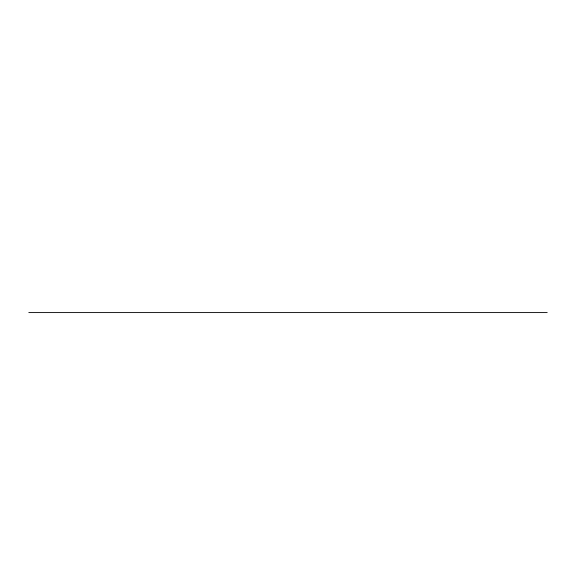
<?xml version="1.0" encoding="UTF-8"?>
<svg xmlns="http://www.w3.org/2000/svg" width="576" height="576" viewBox="0 0 576 576"><rect width="100%" height="100%" fill="white"/><g stroke="black" fill="none" stroke-linecap="round" stroke-linejoin="round"><path stroke-width="0.86" d="M28.8 312.581L547.2 312.581"/></g></svg>
